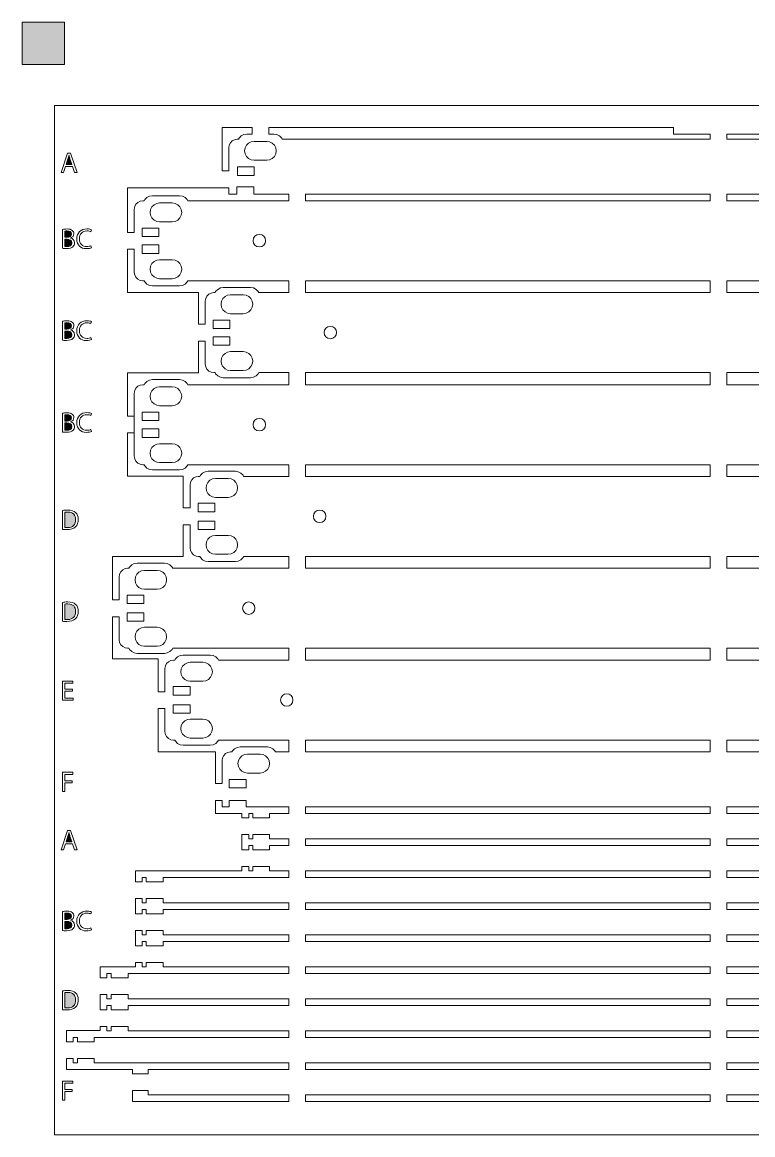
# Model space of a CAD drawing. Header units: inches. Extents: x 63 to 410, y -291 to -26.
# Drawn here: x 63 to 236.4, y -290.6 to -26.5 of the extents above; entities that cross this region are included whole.
import ezdxf

# ---------------------------------------------------------------- set-up
doc = ezdxf.new("R2010")
doc.units = ezdxf.units.IN
doc.header["$MEASUREMENT"] = 0
doc.layers.add('Labels', color=7, linetype='Continuous')

# ---------------------------------------------------------------- blocks, each defined once
blk = doc.blocks.new('block 2')
at = {"layer": 'Labels', "true_color": 0xf15a24}
h = blk.add_hatch(color=20, dxfattribs=at)
h.dxf.hatch_style = 2
edge = h.paths.add_edge_path()
edge.add_spline(control_points=[(74.34, -58.95), (74.25, -58.65), (74.18, -58.38), (74.11, -58.12), (74.11, -58.12), (74.09, -58.12), (74.09, -58.12), (74.03, -58.38), (73.96, -58.67), (73.87, -58.94), (73.87, -58.94), (73.42, -60.26), (73.42, -60.26), (73.42, -60.26), (74.8, -60.26), (74.8, -60.26), (74.8, -60.26), (74.34, -58.95), (74.34, -58.95)], knot_values=[0, 0, 0, 0, 1, 1, 1, 2, 2, 2, 3, 3, 3, 4, 4, 4, 5, 5, 5, 6, 6, 6, 6], degree=3, periodic=1)
h = blk.add_hatch(color=20, dxfattribs=at)
h.dxf.hatch_style = 2
edge = h.paths.add_edge_path()
edge.add_spline(control_points=[(73.67, -76.04), (73.4, -76.04), (73.25, -76.06), (73.15, -76.08), (73.15, -76.08), (73.15, -77.55), (73.15, -77.55), (73.15, -77.55), (73.69, -77.55), (73.69, -77.55), (74.3, -77.55), (74.67, -77.22), (74.67, -76.78), (74.67, -76.25), (74.27, -76.04), (73.67, -76.04)], knot_values=[0, 0, 0, 0, 1, 1, 1, 2, 2, 2, 3, 3, 3, 4, 4, 4, 5, 5, 5, 5], degree=3, periodic=1)
h = blk.add_hatch(color=20, dxfattribs=at)
h.dxf.hatch_style = 2
edge = h.paths.add_edge_path()
edge.add_spline(control_points=[(73.15, -77.99), (73.15, -77.99), (73.15, -79.73), (73.15, -79.73), (73.27, -79.75), (73.44, -79.76), (73.65, -79.76), (74.26, -79.76), (74.82, -79.54), (74.82, -78.87), (74.82, -78.26), (74.28, -77.99), (73.64, -77.99), (73.64, -77.99), (73.15, -77.99), (73.15, -77.99)], knot_values=[0, 0, 0, 0, 1, 1, 1, 2, 2, 2, 3, 3, 3, 4, 4, 4, 5, 5, 5, 5], degree=3, periodic=1)
h = blk.add_hatch(color=20, dxfattribs=at)
h.dxf.hatch_style = 2
edge = h.paths.add_edge_path()
edge.add_spline(control_points=[(74.67, -98.59), (74.67, -98.07), (74.27, -97.85), (73.67, -97.85), (73.4, -97.85), (73.25, -97.87), (73.15, -97.89), (73.15, -97.89), (73.15, -99.37), (73.15, -99.37), (73.15, -99.37), (73.69, -99.37), (73.69, -99.37), (74.3, -99.37), (74.67, -99.03), (74.67, -98.59)], knot_values=[0, 0, 0, 0, 1, 1, 1, 2, 2, 2, 3, 3, 3, 4, 4, 4, 5, 5, 5, 5], degree=3, periodic=1)
h = blk.add_hatch(color=20, dxfattribs=at)
h.dxf.hatch_style = 2
edge = h.paths.add_edge_path()
edge.add_spline(control_points=[(74.82, -100.69), (74.82, -100.07), (74.28, -99.81), (73.64, -99.81), (73.64, -99.81), (73.15, -99.81), (73.15, -99.81), (73.15, -99.81), (73.15, -101.55), (73.15, -101.55), (73.27, -101.57), (73.44, -101.57), (73.65, -101.57), (74.26, -101.57), (74.82, -101.35), (74.82, -100.69)], knot_values=[0, 0, 0, 0, 1, 1, 1, 2, 2, 2, 3, 3, 3, 4, 4, 4, 5, 5, 5, 5], degree=3, periodic=1)
h = blk.add_hatch(color=20, dxfattribs=at)
h.dxf.hatch_style = 2
edge = h.paths.add_edge_path()
edge.add_spline(control_points=[(74.67, -120.41), (74.67, -119.88), (74.27, -119.66), (73.67, -119.66), (73.4, -119.66), (73.25, -119.68), (73.15, -119.7), (73.15, -119.7), (73.15, -121.18), (73.15, -121.18), (73.15, -121.18), (73.69, -121.18), (73.69, -121.18), (74.3, -121.18), (74.67, -120.85), (74.67, -120.41)], knot_values=[0, 0, 0, 0, 1, 1, 1, 2, 2, 2, 3, 3, 3, 4, 4, 4, 5, 5, 5, 5], degree=3, periodic=1)
h = blk.add_hatch(color=20, dxfattribs=at)
h.dxf.hatch_style = 2
edge = h.paths.add_edge_path()
edge.add_spline(control_points=[(74.82, -122.5), (74.82, -121.88), (74.28, -121.62), (73.64, -121.62), (73.64, -121.62), (73.15, -121.62), (73.15, -121.62), (73.15, -121.62), (73.15, -123.36), (73.15, -123.36), (73.27, -123.38), (73.44, -123.38), (73.65, -123.38), (74.26, -123.38), (74.82, -123.16), (74.82, -122.5)], knot_values=[0, 0, 0, 0, 1, 1, 1, 2, 2, 2, 3, 3, 3, 4, 4, 4, 5, 5, 5, 5], degree=3, periodic=1)
h = blk.add_hatch(color=20, dxfattribs=at)
h.dxf.hatch_style = 2
edge = h.paths.add_edge_path()
edge.add_spline(control_points=[(73.84, -142.78), (73.54, -142.78), (73.31, -142.81), (73.15, -142.84), (73.15, -142.84), (73.15, -146.45), (73.15, -146.45), (73.3, -146.48), (73.52, -146.48), (73.75, -146.48), (75.01, -146.49), (75.69, -145.78), (75.69, -144.54), (75.7, -143.47), (75.09, -142.78), (73.84, -142.78)], knot_values=[0, 0, 0, 0, 1, 1, 1, 2, 2, 2, 3, 3, 3, 4, 4, 4, 5, 5, 5, 5], degree=3, periodic=1)
h = blk.add_hatch(color=20, dxfattribs=at)
h.dxf.hatch_style = 2
edge = h.paths.add_edge_path()
edge.add_spline(control_points=[(73.84, -164.6), (73.54, -164.6), (73.31, -164.62), (73.15, -164.66), (73.15, -164.66), (73.15, -168.27), (73.15, -168.27), (73.3, -168.29), (73.52, -168.29), (73.75, -168.29), (75.01, -168.3), (75.69, -167.59), (75.69, -166.36), (75.7, -165.28), (75.09, -164.6), (73.84, -164.6)], knot_values=[0, 0, 0, 0, 1, 1, 1, 2, 2, 2, 3, 3, 3, 4, 4, 4, 5, 5, 5, 5], degree=3, periodic=1)
h = blk.add_hatch(color=20, dxfattribs=at)
h.dxf.hatch_style = 2
edge = h.paths.add_edge_path()
edge.add_spline(control_points=[(74.34, -219.75), (74.25, -219.46), (74.18, -219.18), (74.11, -218.92), (74.11, -218.92), (74.09, -218.92), (74.09, -218.92), (74.03, -219.18), (73.96, -219.47), (73.87, -219.75), (73.87, -219.75), (73.42, -221.07), (73.42, -221.07), (73.42, -221.07), (74.8, -221.07), (74.8, -221.07), (74.8, -221.07), (74.34, -219.75), (74.34, -219.75)], knot_values=[0, 0, 0, 0, 1, 1, 1, 2, 2, 2, 3, 3, 3, 4, 4, 4, 5, 5, 5, 6, 6, 6, 6], degree=3, periodic=1)
h = blk.add_hatch(color=20, dxfattribs=at)
h.dxf.hatch_style = 2
edge = h.paths.add_edge_path()
edge.add_spline(control_points=[(73.67, -238.01), (73.4, -238.01), (73.25, -238.03), (73.15, -238.05), (73.15, -238.05), (73.15, -239.52), (73.15, -239.52), (73.15, -239.52), (73.69, -239.52), (73.69, -239.52), (74.3, -239.52), (74.67, -239.19), (74.67, -238.75), (74.67, -238.22), (74.27, -238.01), (73.67, -238.01)], knot_values=[0, 0, 0, 0, 1, 1, 1, 2, 2, 2, 3, 3, 3, 4, 4, 4, 5, 5, 5, 5], degree=3, periodic=1)
h = blk.add_hatch(color=20, dxfattribs=at)
h.dxf.hatch_style = 2
edge = h.paths.add_edge_path()
edge.add_spline(control_points=[(73.15, -239.96), (73.15, -239.96), (73.15, -241.7), (73.15, -241.7), (73.27, -241.72), (73.44, -241.73), (73.65, -241.73), (74.26, -241.73), (74.82, -241.51), (74.82, -240.84), (74.82, -240.23), (74.28, -239.96), (73.64, -239.96), (73.64, -239.96), (73.15, -239.96), (73.15, -239.96)], knot_values=[0, 0, 0, 0, 1, 1, 1, 2, 2, 2, 3, 3, 3, 4, 4, 4, 5, 5, 5, 5], degree=3, periodic=1)
h = blk.add_hatch(color=20, dxfattribs=at)
h.dxf.hatch_style = 2
edge = h.paths.add_edge_path()
edge.add_spline(control_points=[(73.84, -256.83), (73.54, -256.83), (73.31, -256.86), (73.15, -256.89), (73.15, -256.89), (73.15, -260.5), (73.15, -260.5), (73.3, -260.53), (73.52, -260.53), (73.75, -260.53), (75.01, -260.54), (75.69, -259.83), (75.69, -258.59), (75.7, -257.52), (75.09, -256.83), (73.84, -256.83)], knot_values=[0, 0, 0, 0, 1, 1, 1, 2, 2, 2, 3, 3, 3, 4, 4, 4, 5, 5, 5, 5], degree=3, periodic=1)
at = {"layer": 'Labels', "lineweight": 0}
for points in [[(70.68, -46.23), (70.68, -290.63), (409.81, -290.63), (409.81, -46.23), (70.68, -46.23)], [(110.45, -51.47), (117.55, -51.47), (117.55, -53.07), (116.33, -53.07), (115.63, -53.18), (115, -53.5), (114.51, -53.99), (114.36, -54.28), (114.05, -54.28), (113.43, -54.38), (112.87, -54.66), (112.43, -55.1), (112.14, -55.66), (112.05, -56.28), (112.05, -61.78), (110.45, -61.78), (110.45, -51.47)], [(121.55, -51.47), (217.64, -51.47), (217.64, -53.07), (226.27, -53.07), (226.27, -54.28), (124.73, -54.28), (124.59, -53.99), (124.09, -53.5), (123.46, -53.18), (122.77, -53.07), (121.55, -53.07), (121.55, -51.47)], [(230.27, -53.07), (238.89, -53.07), (238.89, -51.47), (334.01, -51.47), (334.01, -53.07), (332.51, -53.07), (331.82, -53.18), (331.19, -53.5), (330.69, -53.99), (330.55, -54.28), (230.27, -54.28), (230.27, -53.07)], [(121.05, -54.78), (121.74, -54.89), (122.37, -55.21), (122.87, -55.71), (123.19, -56.33), (123.29, -57.03), (123.19, -57.72), (122.87, -58.35), (122.37, -58.85), (121.74, -59.17), (121.05, -59.28), (118.05, -59.28), (117.35, -59.17), (116.73, -58.85), (116.23, -58.35), (115.91, -57.72), (115.8, -57.03), (115.91, -56.33), (116.23, -55.71), (116.73, -55.21), (117.35, -54.89), (118.05, -54.78), (121.05, -54.78)], [(73.77, -57.6), (74.48, -57.6), (76.04, -62.16), (75.41, -62.16), (74.92, -60.72), (73.3, -60.72), (72.83, -62.16), (72.22, -62.16), (73.77, -57.6)], [(118.08, -60.85), (118.08, -62.85), (114.08, -62.85), (114.08, -60.85), (118.08, -60.85)], [(88.01, -65.78), (112.05, -65.78), (112.05, -67.28), (113.98, -67.28), (113.98, -65.55), (117.98, -65.55), (117.98, -67.28), (126.27, -67.28), (126.27, -68.88), (102.3, -68.88), (102.15, -68.59), (101.66, -68.1), (101.03, -67.78), (100.34, -67.67), (93.89, -67.67), (93.2, -67.78), (92.57, -68.1), (92.07, -68.59), (91.93, -68.88), (91.61, -68.88), (91, -68.98), (90.44, -69.26), (90, -69.7), (89.71, -70.26), (89.61, -70.88), (89.61, -76.38), (88.01, -76.38), (88.01, -65.78)], [(130.27, -68.88), (130.27, -67.28), (226.27, -67.28), (226.27, -68.88), (130.27, -68.88)], [(326.27, -68.88), (230.27, -68.88), (230.27, -67.28), (326.27, -67.28), (326.27, -68.88)], [(100.75, -72.32), (100.43, -72.95), (99.94, -73.45), (99.31, -73.77), (98.61, -73.88), (95.61, -73.88), (94.92, -73.77), (94.29, -73.45), (93.8, -72.95), (93.48, -72.32), (93.37, -71.63), (93.48, -70.93), (93.8, -70.31), (94.29, -69.81), (94.92, -69.49), (95.61, -69.38), (98.61, -69.38), (99.31, -69.49), (99.94, -69.81), (100.43, -70.31), (100.75, -70.93), (100.86, -71.63), (100.75, -72.32)], [(91.47, -77.38), (91.47, -75.38), (95.47, -75.38), (95.47, -77.38), (91.47, -77.38)], [(88.01, -80.38), (89.61, -80.38), (89.61, -85.88), (89.71, -86.5), (90, -87.05), (90.44, -87.5), (91, -87.78), (91.61, -87.88), (91.93, -87.88), (92.07, -88.16), (92.57, -88.66), (93.2, -88.98), (93.89, -89.09), (100.34, -89.09), (101.03, -88.98), (101.66, -88.66), (102.15, -88.16), (102.3, -87.88), (126.27, -87.88), (126.27, -90.69), (119.15, -90.69), (119, -90.4), (118.51, -89.91), (117.88, -89.59), (117.18, -89.48), (110.74, -89.48), (110.05, -89.59), (109.42, -89.91), (108.92, -90.4), (108.78, -90.69), (108.46, -90.69), (107.84, -90.79), (107.29, -91.07), (106.84, -91.51), (106.56, -92.07), (106.46, -92.69), (106.46, -98.19), (104.82, -98.19), (104.82, -90.68), (88.01, -90.68), (88.01, -80.38)], [(95.47, -79.38), (95.47, -81.38), (91.47, -81.38), (91.47, -79.38), (95.47, -79.38)], [(93.48, -84.43), (93.8, -83.81), (94.29, -83.31), (94.92, -82.99), (95.61, -82.88), (98.61, -82.88), (99.31, -82.99), (99.94, -83.31), (100.43, -83.81), (100.75, -84.43), (100.86, -85.13), (100.75, -85.82), (100.43, -86.45), (99.94, -86.95), (99.31, -87.27), (98.61, -87.38), (95.61, -87.38), (94.92, -87.27), (94.29, -86.95), (93.8, -86.45), (93.48, -85.82), (93.37, -85.13), (93.48, -84.43)], [(130.27, -90.69), (130.27, -87.88), (226.27, -87.88), (226.27, -90.69), (130.27, -90.69)], [(326.27, -90.69), (230.27, -90.69), (230.27, -87.88), (326.27, -87.88), (326.27, -90.69)], [(117.6, -94.14), (117.28, -94.76), (116.78, -95.26), (116.16, -95.58), (115.46, -95.69), (112.46, -95.69), (111.77, -95.58), (111.14, -95.26), (110.64, -94.76), (110.32, -94.14), (110.21, -93.44), (110.32, -92.75), (110.64, -92.12), (111.14, -91.62), (111.77, -91.3), (112.46, -91.19), (115.46, -91.19), (116.16, -91.3), (116.78, -91.62), (117.28, -92.12), (117.6, -92.75), (117.71, -93.44), (117.6, -94.14)], [(108.32, -99.19), (108.32, -97.19), (112.32, -97.19), (112.32, -99.19), (108.32, -99.19)], [(88.01, -124), (89.61, -124), (89.61, -120), (88.01, -120), (88.01, -109.7), (104.82, -109.7), (104.82, -102.19), (106.46, -102.19), (106.46, -107.69), (106.56, -108.31), (106.84, -108.87), (107.29, -109.31), (107.84, -109.59), (108.46, -109.69), (108.78, -109.69), (108.92, -109.98), (109.42, -110.47), (110.05, -110.79), (110.74, -110.9), (117.18, -110.9), (117.88, -110.79), (118.51, -110.47), (119, -109.98), (119.15, -109.69), (126.27, -109.69), (126.27, -112.55), (102.3, -112.55), (102.15, -112.26), (101.66, -111.76), (101.03, -111.45), (100.34, -111.34), (93.89, -111.34), (93.2, -111.45), (92.57, -111.76), (92.07, -112.26), (91.93, -112.55), (91.61, -112.55), (91, -112.65), (90.44, -112.93), (90, -113.37), (89.71, -113.93), (89.61, -114.55), (89.61, -129.55), (89.71, -130.17), (90, -130.72), (90.44, -131.17), (91, -131.45), (91.61, -131.55), (91.93, -131.55), (92.07, -131.83), (92.57, -132.33), (93.2, -132.65), (93.89, -132.76), (100.34, -132.76), (101.03, -132.65), (101.66, -132.33), (102.15, -131.83), (102.3, -131.55), (126.27, -131.55), (126.27, -134.31), (115.56, -134.31), (115.42, -134.03), (114.92, -133.53), (114.29, -133.21), (113.6, -133.1), (107.16, -133.1), (106.46, -133.21), (105.83, -133.53), (105.34, -134.03), (105.19, -134.31), (104.88, -134.31), (104.26, -134.41), (103.7, -134.7), (103.26, -135.14), (102.98, -135.7), (102.88, -136.31), (102.88, -141.81), (101.24, -141.81), (101.24, -134.3), (88.01, -134.3), (88.01, -124)], [(112.32, -101.19), (112.32, -103.19), (108.32, -103.19), (108.32, -101.19), (112.32, -101.19)], [(110.32, -106.25), (110.64, -105.62), (111.14, -105.12), (111.77, -104.8), (112.46, -104.69), (115.46, -104.69), (116.16, -104.8), (116.78, -105.12), (117.28, -105.62), (117.6, -106.25), (117.71, -106.94), (117.6, -107.64), (117.28, -108.26), (116.78, -108.76), (116.16, -109.08), (115.46, -109.19), (112.46, -109.19), (111.77, -109.08), (111.14, -108.76), (110.64, -108.26), (110.32, -107.64), (110.21, -106.94), (110.32, -106.25)], [(130.27, -112.55), (130.27, -109.69), (226.27, -109.69), (226.27, -112.55), (130.27, -112.55)], [(326.27, -112.55), (230.27, -112.55), (230.27, -109.69), (326.27, -109.69), (326.27, -112.55)], [(100.75, -115.99), (100.43, -116.62), (99.94, -117.12), (99.31, -117.44), (98.61, -117.55), (95.61, -117.55), (94.92, -117.44), (94.29, -117.12), (93.8, -116.62), (93.48, -115.99), (93.37, -115.3), (93.48, -114.6), (93.8, -113.98), (94.29, -113.48), (94.92, -113.16), (95.61, -113.05), (98.61, -113.05), (99.31, -113.16), (99.94, -113.48), (100.43, -113.98), (100.75, -114.6), (100.86, -115.3), (100.75, -115.99)], [(91.47, -121.05), (91.47, -119.05), (95.47, -119.05), (95.47, -121.05), (91.47, -121.05)], [(95.47, -123.05), (95.47, -125.05), (91.47, -125.05), (91.47, -123.05), (95.47, -123.05)], [(93.48, -128.1), (93.8, -127.48), (94.29, -126.98), (94.92, -126.66), (95.61, -126.55), (98.61, -126.55), (99.31, -126.66), (99.94, -126.98), (100.43, -127.48), (100.75, -128.1), (100.86, -128.8), (100.75, -129.49), (100.43, -130.12), (99.94, -130.62), (99.31, -130.94), (98.61, -131.05), (95.61, -131.05), (94.92, -130.94), (94.29, -130.62), (93.8, -130.12), (93.48, -129.49), (93.37, -128.8), (93.48, -128.1)], [(130.27, -134.31), (130.27, -131.55), (226.27, -131.55), (226.27, -134.31), (130.27, -134.31)], [(326.27, -134.31), (230.27, -134.31), (230.27, -131.55), (326.27, -131.55), (326.27, -134.31)], [(114.02, -137.76), (113.7, -138.39), (113.2, -138.88), (112.57, -139.2), (111.88, -139.31), (108.88, -139.31), (108.18, -139.2), (107.56, -138.88), (107.06, -138.39), (106.74, -137.76), (106.63, -137.06), (106.74, -136.37), (107.06, -135.74), (107.56, -135.25), (108.18, -134.93), (108.88, -134.82), (111.88, -134.82), (112.57, -134.93), (113.2, -135.25), (113.7, -135.74), (114.02, -136.37), (114.13, -137.06), (114.02, -137.76)], [(104.74, -142.71), (104.74, -140.71), (108.74, -140.71), (108.74, -142.71), (104.74, -142.71)], [(108.74, -144.91), (108.74, -146.91), (104.74, -146.91), (104.74, -144.91), (108.74, -144.91)], [(84.43, -153.33), (101.24, -153.33), (101.24, -145.81), (102.88, -145.81), (102.88, -151.31), (102.98, -151.93), (103.26, -152.49), (103.7, -152.93), (104.26, -153.22), (104.88, -153.31), (105.19, -153.31), (105.34, -153.6), (105.83, -154.1), (106.46, -154.42), (107.16, -154.53), (113.6, -154.53), (114.29, -154.42), (114.92, -154.1), (115.42, -153.6), (115.56, -153.31), (126.27, -153.31), (126.27, -156.13), (98.72, -156.13), (98.57, -155.84), (98.07, -155.34), (97.45, -155.02), (96.75, -154.91), (90.31, -154.91), (89.61, -155.02), (88.99, -155.34), (88.49, -155.84), (88.34, -156.13), (88.03, -156.13), (87.41, -156.22), (86.86, -156.51), (86.41, -156.95), (86.13, -157.51), (86.03, -158.13), (86.03, -163.63), (84.43, -163.63), (84.43, -153.33)], [(106.74, -149.87), (107.06, -149.24), (107.56, -148.75), (108.18, -148.43), (108.88, -148.32), (111.88, -148.32), (112.57, -148.43), (113.2, -148.75), (113.7, -149.24), (114.02, -149.87), (114.13, -150.56), (114.02, -151.26), (113.7, -151.89), (113.2, -152.38), (112.57, -152.7), (111.88, -152.81), (108.88, -152.81), (108.18, -152.7), (107.56, -152.38), (107.06, -151.89), (106.74, -151.26), (106.63, -150.56), (106.74, -149.87)], [(130.27, -156.13), (130.27, -153.31), (226.27, -153.31), (226.27, -156.13), (130.27, -156.13)], [(326.27, -156.13), (230.27, -156.13), (230.27, -153.31), (326.27, -153.31), (326.27, -156.13)], [(97.17, -159.57), (96.85, -160.2), (96.35, -160.7), (95.73, -161.01), (95.03, -161.12), (92.03, -161.12), (91.34, -161.01), (90.71, -160.7), (90.21, -160.2), (89.89, -159.57), (89.78, -158.88), (89.89, -158.18), (90.21, -157.56), (90.71, -157.06), (91.34, -156.74), (92.03, -156.63), (95.03, -156.63), (95.73, -156.74), (96.35, -157.06), (96.85, -157.56), (97.17, -158.18), (97.28, -158.88), (97.17, -159.57)], [(87.9, -164.53), (87.9, -162.53), (91.9, -162.53), (91.9, -164.53), (87.9, -164.53)], [(84.43, -167.63), (86.03, -167.63), (86.03, -173.13), (86.13, -173.74), (86.41, -174.3), (86.86, -174.74), (87.41, -175.03), (88.03, -175.13), (88.34, -175.13), (88.49, -175.41), (88.99, -175.91), (89.61, -176.23), (90.31, -176.34), (96.75, -176.34), (97.45, -176.23), (98.07, -175.91), (98.57, -175.41), (98.72, -175.13), (126.27, -175.13), (126.27, -177.94), (109.58, -177.94), (109.43, -177.65), (108.93, -177.16), (108.31, -176.84), (107.61, -176.73), (101.17, -176.73), (100.47, -176.84), (99.85, -177.16), (99.35, -177.65), (99.2, -177.94), (98.89, -177.94), (98.27, -178.04), (97.72, -178.32), (97.27, -178.76), (96.99, -179.32), (96.89, -179.94), (96.89, -185.44), (95.29, -185.44), (95.29, -177.65), (84.43, -177.65), (84.43, -167.63)], [(91.9, -166.73), (91.9, -168.73), (87.9, -168.73), (87.9, -166.73), (91.9, -166.73)], [(89.89, -171.68), (90.21, -171.06), (90.71, -170.56), (91.34, -170.24), (92.03, -170.13), (95.03, -170.13), (95.73, -170.24), (96.35, -170.56), (96.85, -171.06), (97.17, -171.68), (97.28, -172.38), (97.17, -173.07), (96.85, -173.7), (96.35, -174.2), (95.73, -174.51), (95.03, -174.62), (92.03, -174.62), (91.34, -174.51), (90.71, -174.2), (90.21, -173.7), (89.89, -173.07), (89.78, -172.38), (89.89, -171.68)], [(130.27, -177.94), (130.27, -175.13), (226.27, -175.13), (226.27, -177.94), (130.27, -177.94)], [(326.27, -177.94), (230.27, -177.94), (230.27, -175.13), (326.27, -175.13), (326.27, -177.94)], [(108.03, -181.38), (107.71, -182.01), (107.21, -182.51), (106.59, -182.83), (105.89, -182.94), (102.89, -182.94), (102.2, -182.83), (101.57, -182.51), (101.07, -182.01), (100.75, -181.38), (100.64, -180.69), (100.75, -179.99), (101.07, -179.37), (101.57, -178.87), (102.2, -178.55), (102.89, -178.44), (105.89, -178.44), (106.59, -178.55), (107.21, -178.87), (107.71, -179.37), (108.03, -179.99), (108.14, -180.69), (108.03, -181.38)], [(72.56, -187.47), (72.56, -182.91), (75.03, -182.91), (75.03, -183.4), (73.15, -183.4), (73.15, -184.85), (74.92, -184.85), (74.92, -185.33), (73.15, -185.33), (73.15, -186.98), (75.13, -186.98), (75.13, -187.47), (72.56, -187.47)], [(98.85, -186.24), (98.85, -184.24), (102.85, -184.24), (102.85, -186.24), (98.85, -186.24)], [(126.27, -199.75), (123.15, -199.75), (123, -199.46), (122.51, -198.97), (121.88, -198.65), (121.19, -198.54), (114.74, -198.54), (114.05, -198.65), (113.42, -198.97), (112.92, -199.46), (112.78, -199.75), (112.46, -199.75), (111.85, -199.85), (111.29, -200.13), (110.85, -200.58), (110.56, -201.13), (110.46, -201.75), (110.46, -207.25), (108.89, -207.25), (108.89, -199.75), (95.29, -199.75), (95.29, -189.44), (96.89, -189.44), (96.89, -194.94), (96.99, -195.56), (97.27, -196.11), (97.72, -196.56), (98.27, -196.84), (98.89, -196.94), (99.2, -196.94), (99.35, -197.22), (99.85, -197.72), (100.47, -198.04), (101.17, -198.15), (107.61, -198.15), (108.31, -198.04), (108.93, -197.72), (109.43, -197.22), (109.58, -196.94), (126.27, -196.94), (126.27, -199.75)], [(102.85, -188.54), (102.85, -190.54), (98.85, -190.54), (98.85, -188.54), (102.85, -188.54)], [(100.75, -193.49), (101.07, -192.87), (101.57, -192.37), (102.2, -192.05), (102.89, -191.94), (105.89, -191.94), (106.59, -192.05), (107.21, -192.37), (107.71, -192.87), (108.03, -193.49), (108.14, -194.19), (108.03, -194.88), (107.71, -195.51), (107.21, -196.01), (106.59, -196.33), (105.89, -196.44), (102.89, -196.44), (102.2, -196.33), (101.57, -196.01), (101.07, -195.51), (100.75, -194.88), (100.64, -194.19), (100.75, -193.49)], [(130.27, -199.75), (130.27, -196.94), (226.27, -196.94), (226.27, -199.75), (130.27, -199.75)], [(326.27, -199.75), (230.27, -199.75), (230.27, -196.94), (326.27, -196.94), (326.27, -199.75)], [(114.22, -202.5), (114.33, -201.81), (114.64, -201.18), (115.14, -200.68), (115.77, -200.36), (116.46, -200.25), (119.46, -200.25), (120.16, -200.36), (120.78, -200.68), (121.28, -201.18), (121.6, -201.81), (121.71, -202.5), (121.6, -203.2), (121.28, -203.82), (120.78, -204.32), (120.16, -204.64), (119.46, -204.75), (116.46, -204.75), (115.77, -204.64), (115.14, -204.32), (114.64, -203.82), (114.33, -203.2), (114.22, -202.5)], [(74.87, -206.59), (74.87, -207.07), (73.15, -207.07), (73.15, -209.14), (72.56, -209.14), (72.56, -204.58), (75.01, -204.58), (75.01, -205.07), (73.15, -205.07), (73.15, -206.59), (74.87, -206.59)], [(116.15, -206.25), (116.15, -208.25), (112.15, -208.25), (112.15, -206.25), (116.15, -206.25)], [(126.27, -214.35), (121.71, -214.35), (121.71, -215.36), (117.71, -215.36), (117.71, -214.35), (116.76, -214.35), (116.76, -215.36), (115.16, -215.36), (115.16, -214.35), (108.89, -214.35), (108.89, -211.25), (110.46, -211.25), (110.46, -212.75), (112.15, -212.75), (112.15, -211.25), (116.15, -211.25), (116.15, -212.75), (126.27, -212.75), (126.27, -214.35)], [(130.27, -214.35), (130.27, -212.75), (226.27, -212.75), (226.27, -214.35), (130.27, -214.35)], [(326.27, -214.35), (230.27, -214.35), (230.27, -212.75), (326.27, -212.75), (326.27, -214.35)], [(73.77, -218.4), (74.48, -218.4), (76.04, -222.96), (75.41, -222.96), (74.92, -221.53), (73.3, -221.53), (72.83, -222.96), (72.22, -222.96), (73.77, -218.4)], [(126.27, -221.95), (121.71, -221.95), (121.71, -222.96), (117.71, -222.96), (117.71, -221.95), (116.76, -221.95), (116.76, -222.96), (115.16, -222.96), (115.16, -219.36), (116.76, -219.36), (116.76, -220.35), (117.71, -220.35), (117.71, -219.36), (121.71, -219.36), (121.71, -220.35), (126.27, -220.35), (126.27, -221.95)], [(130.27, -221.95), (130.27, -220.35), (226.27, -220.35), (226.27, -221.95), (130.27, -221.95)], [(326.27, -221.95), (230.27, -221.95), (230.27, -220.35), (326.27, -220.35), (326.27, -221.95)], [(126.27, -229.55), (96.45, -229.55), (96.45, -230.55), (92.45, -230.55), (92.45, -229.55), (91.46, -229.55), (91.46, -230.56), (89.86, -230.56), (89.86, -227.96), (115.16, -227.96), (115.16, -226.96), (116.76, -226.96), (116.76, -227.95), (117.71, -227.95), (117.71, -226.96), (121.71, -226.96), (121.71, -227.95), (126.27, -227.95), (126.27, -229.55)], [(130.27, -229.55), (130.27, -227.95), (226.27, -227.95), (226.27, -229.55), (130.27, -229.55)], [(326.27, -229.55), (230.27, -229.55), (230.27, -227.95), (326.27, -227.95), (326.27, -229.55)], [(126.27, -237.15), (96.45, -237.15), (96.45, -238.15), (92.45, -238.15), (92.45, -237.15), (91.46, -237.15), (91.46, -238.16), (89.86, -238.16), (89.86, -234.56), (91.46, -234.56), (91.46, -235.55), (92.45, -235.55), (92.45, -234.55), (96.45, -234.55), (96.45, -235.55), (126.27, -235.55), (126.27, -237.15)], [(130.27, -237.15), (130.27, -235.55), (226.27, -235.55), (226.27, -237.15), (130.27, -237.15)], [(326.27, -237.15), (230.27, -237.15), (230.27, -235.55), (326.27, -235.55), (326.27, -237.15)], [(126.27, -244.75), (96.45, -244.75), (96.45, -245.75), (92.45, -245.75), (92.45, -244.75), (91.46, -244.75), (91.46, -245.76), (89.86, -245.76), (89.86, -242.16), (91.46, -242.16), (91.46, -243.15), (92.45, -243.15), (92.45, -242.15), (96.45, -242.15), (96.45, -243.15), (126.27, -243.15), (126.27, -244.75)], [(130.27, -244.75), (130.27, -243.15), (226.27, -243.15), (226.27, -244.75), (130.27, -244.75)], [(326.27, -244.75), (230.27, -244.75), (230.27, -243.15), (326.27, -243.15), (326.27, -244.75)], [(126.27, -252.35), (88.12, -252.35), (88.12, -253.35), (84.12, -253.35), (84.12, -252.35), (83.12, -252.35), (83.12, -253.36), (81.52, -253.36), (81.52, -250.76), (89.86, -250.76), (89.86, -249.76), (91.46, -249.76), (91.46, -250.75), (92.45, -250.75), (92.45, -249.75), (96.45, -249.75), (96.45, -250.75), (126.27, -250.75), (126.27, -252.35)], [(130.27, -252.35), (130.27, -250.75), (226.27, -250.75), (226.27, -252.35), (130.27, -252.35)], [(326.27, -252.35), (230.27, -252.35), (230.27, -250.75), (326.27, -250.75), (326.27, -252.35)], [(126.27, -259.95), (88.12, -259.95), (88.12, -260.95), (84.12, -260.95), (84.12, -259.95), (83.12, -259.95), (83.12, -260.96), (81.52, -260.96), (81.52, -257.36), (83.12, -257.36), (83.12, -258.35), (84.12, -258.35), (84.12, -257.35), (88.12, -257.35), (88.12, -258.35), (126.27, -258.35), (126.27, -259.95)], [(130.27, -259.95), (130.27, -258.35), (226.27, -258.35), (226.27, -259.95), (130.27, -259.95)], [(326.27, -259.95), (230.27, -259.95), (230.27, -258.35), (326.27, -258.35), (326.27, -259.95)], [(126.27, -267.55), (80.1, -267.55), (80.1, -268.55), (76.1, -268.55), (76.1, -267.55), (75.09, -267.55), (75.09, -268.56), (73.49, -268.56), (73.49, -265.87), (81.52, -265.87), (81.52, -264.96), (83.12, -264.96), (83.12, -265.95), (84.12, -265.95), (84.12, -264.95), (88.12, -264.95), (88.12, -265.95), (126.27, -265.95), (126.27, -267.55)], [(130.27, -267.55), (130.27, -265.95), (226.27, -265.95), (226.27, -267.55), (130.27, -267.55)], [(326.27, -267.55), (230.27, -267.55), (230.27, -265.95), (326.27, -265.95), (326.27, -267.55)], [(126.27, -275.15), (92.91, -275.15), (92.91, -276.15), (89.2, -276.15), (89.2, -275.15), (73.49, -275.15), (73.49, -272.56), (75.09, -272.56), (75.09, -273.55), (76.1, -273.55), (76.1, -272.55), (80.1, -272.55), (80.1, -273.55), (126.27, -273.55), (126.27, -275.15)], [(226.27, -273.55), (226.27, -275.15), (130.27, -275.15), (130.27, -273.55), (226.27, -273.55)], [(326.27, -275.15), (230.27, -275.15), (230.27, -273.55), (326.27, -273.55), (326.27, -275.15)], [(75.01, -278.36), (73.15, -278.36), (73.15, -279.88), (74.87, -279.88), (74.87, -280.37), (73.15, -280.37), (73.15, -282.43), (72.56, -282.43), (72.56, -277.87), (75.01, -277.87), (75.01, -278.36)], [(126.27, -282.75), (89.2, -282.75), (89.2, -280.15), (92.91, -280.15), (92.91, -281.15), (126.27, -281.15), (126.27, -282.75)], [(226.29, -282.75), (130.27, -282.75), (130.27, -281.15), (226.29, -281.15), (226.29, -282.75)], [(326.27, -282.75), (230.29, -282.75), (230.29, -281.15), (326.27, -281.15), (326.27, -282.75)]]:
    blk.add_lwpolyline(points, dxfattribs=at)
for points, knots in [([(74.34, -58.95), (74.25, -58.65), (74.18, -58.38), (74.11, -58.12), (74.11, -58.12), (74.09, -58.12), (74.09, -58.12), (74.03, -58.38), (73.96, -58.67), (73.87, -58.94), (73.87, -58.94), (73.42, -60.26), (73.42, -60.26), (73.42, -60.26), (74.8, -60.26), (74.8, -60.26), (74.8, -60.26), (74.34, -58.95), (74.34, -58.95)], [0, 0, 0, 0, 1, 1, 1, 2, 2, 2, 3, 3, 3, 4, 4, 4, 5, 5, 5, 6, 6, 6, 6]), ([(75.44, -78.88), (75.44, -79.27), (75.28, -79.57), (75.05, -79.79), (74.74, -80.09), (74.22, -80.22), (73.48, -80.22), (73.07, -80.22), (72.76, -80.19), (72.56, -80.17), (72.56, -80.17), (72.56, -75.68), (72.56, -75.68), (72.82, -75.62), (73.23, -75.58), (73.64, -75.58), (74.23, -75.58), (74.61, -75.68), (74.88, -75.91), (75.12, -76.09), (75.27, -76.36), (75.27, -76.72), (75.27, -77.17), (74.97, -77.55), (74.5, -77.72), (74.5, -77.72), (74.5, -77.74), (74.5, -77.74), (74.93, -77.84), (75.44, -78.2), (75.44, -78.88)], [0, 0, 0, 0, 1, 1, 1, 2, 2, 2, 3, 3, 3, 4, 4, 4, 5, 5, 5, 6, 6, 6, 7, 7, 7, 8, 8, 8, 9, 9, 9, 10, 10, 10, 10]), ([(73.67, -76.04), (73.4, -76.04), (73.25, -76.06), (73.15, -76.08), (73.15, -76.08), (73.15, -77.55), (73.15, -77.55), (73.15, -77.55), (73.69, -77.55), (73.69, -77.55), (74.3, -77.55), (74.67, -77.22), (74.67, -76.78), (74.67, -76.25), (74.27, -76.04), (73.67, -76.04)], [0, 0, 0, 0, 1, 1, 1, 2, 2, 2, 3, 3, 3, 4, 4, 4, 5, 5, 5, 5]), ([(78.34, -75.55), (78.91, -75.55), (79.27, -75.67), (79.43, -75.75), (79.43, -75.75), (79.28, -76.23), (79.28, -76.23), (79.06, -76.12), (78.74, -76.04), (78.36, -76.04), (77.29, -76.04), (76.58, -76.73), (76.58, -77.92), (76.58, -79.04), (77.23, -79.75), (78.33, -79.75), (78.7, -79.75), (79.06, -79.67), (79.3, -79.56), (79.3, -79.56), (79.41, -80.03), (79.41, -80.03), (79.2, -80.14), (78.76, -80.25), (78.21, -80.25), (76.92, -80.25), (75.96, -79.44), (75.96, -77.94), (75.96, -76.51), (76.93, -75.55), (78.34, -75.55)], [0, 0, 0, 0, 1, 1, 1, 2, 2, 2, 3, 3, 3, 4, 4, 4, 5, 5, 5, 6, 6, 6, 7, 7, 7, 8, 8, 8, 9, 9, 9, 10, 10, 10, 10]), ([(73.15, -77.99), (73.15, -77.99), (73.15, -79.73), (73.15, -79.73), (73.27, -79.75), (73.44, -79.76), (73.65, -79.76), (74.26, -79.76), (74.82, -79.54), (74.82, -78.87), (74.82, -78.26), (74.28, -77.99), (73.64, -77.99), (73.64, -77.99), (73.15, -77.99), (73.15, -77.99)], [0, 0, 0, 0, 1, 1, 1, 2, 2, 2, 3, 3, 3, 4, 4, 4, 5, 5, 5, 5]), ([(120.76, -78.36), (120.76, -79.17), (120.1, -79.83), (119.28, -79.83), (118.47, -79.83), (117.81, -79.17), (117.81, -78.36), (117.81, -77.55), (118.47, -76.89), (119.28, -76.89), (120.1, -76.89), (120.76, -77.55), (120.76, -78.36)], [0, 0, 0, 0, 1, 1, 1, 2, 2, 2, 3, 3, 3, 4, 4, 4, 4]), ([(73.64, -97.39), (74.23, -97.39), (74.61, -97.5), (74.88, -97.73), (75.12, -97.9), (75.27, -98.17), (75.27, -98.53), (75.27, -98.98), (74.97, -99.37), (74.5, -99.53), (74.5, -99.53), (74.5, -99.55), (74.5, -99.55), (74.93, -99.66), (75.44, -100.02), (75.44, -100.69), (75.44, -101.09), (75.28, -101.38), (75.05, -101.61), (74.74, -101.9), (74.22, -102.03), (73.48, -102.03), (73.07, -102.03), (72.76, -102.01), (72.56, -101.98), (72.56, -101.98), (72.56, -97.5), (72.56, -97.5), (72.82, -97.44), (73.23, -97.39), (73.64, -97.39)], [0, 0, 0, 0, 1, 1, 1, 2, 2, 2, 3, 3, 3, 4, 4, 4, 5, 5, 5, 6, 6, 6, 7, 7, 7, 8, 8, 8, 9, 9, 9, 10, 10, 10, 10]), ([(78.33, -101.56), (78.7, -101.56), (79.06, -101.48), (79.3, -101.37), (79.3, -101.37), (79.41, -101.84), (79.41, -101.84), (79.2, -101.95), (78.76, -102.06), (78.21, -102.06), (76.92, -102.06), (75.96, -101.25), (75.96, -99.75), (75.96, -98.32), (76.93, -97.36), (78.34, -97.36), (78.91, -97.36), (79.27, -97.48), (79.43, -97.56), (79.43, -97.56), (79.28, -98.04), (79.28, -98.04), (79.06, -97.94), (78.74, -97.86), (78.36, -97.86), (77.29, -97.86), (76.58, -98.54), (76.58, -99.73), (76.58, -100.85), (77.23, -101.56), (78.33, -101.56)], [0, 0, 0, 0, 1, 1, 1, 2, 2, 2, 3, 3, 3, 4, 4, 4, 5, 5, 5, 6, 6, 6, 7, 7, 7, 8, 8, 8, 9, 9, 9, 10, 10, 10, 10]), ([(74.67, -98.59), (74.67, -98.07), (74.27, -97.85), (73.67, -97.85), (73.4, -97.85), (73.25, -97.87), (73.15, -97.89), (73.15, -97.89), (73.15, -99.37), (73.15, -99.37), (73.15, -99.37), (73.69, -99.37), (73.69, -99.37), (74.3, -99.37), (74.67, -99.03), (74.67, -98.59)], [0, 0, 0, 0, 1, 1, 1, 2, 2, 2, 3, 3, 3, 4, 4, 4, 5, 5, 5, 5]), ([(74.82, -100.69), (74.82, -100.07), (74.28, -99.81), (73.64, -99.81), (73.64, -99.81), (73.15, -99.81), (73.15, -99.81), (73.15, -99.81), (73.15, -101.55), (73.15, -101.55), (73.27, -101.57), (73.44, -101.57), (73.65, -101.57), (74.26, -101.57), (74.82, -101.35), (74.82, -100.69)], [0, 0, 0, 0, 1, 1, 1, 2, 2, 2, 3, 3, 3, 4, 4, 4, 5, 5, 5, 5]), ([(134.66, -100.17), (134.66, -99.36), (135.32, -98.7), (136.13, -98.7), (136.95, -98.7), (137.61, -99.36), (137.61, -100.17), (137.61, -100.98), (136.95, -101.65), (136.13, -101.65), (135.32, -101.65), (134.66, -100.98), (134.66, -100.17)], [0, 0, 0, 0, 1, 1, 1, 2, 2, 2, 3, 3, 3, 4, 4, 4, 4]), ([(73.64, -119.21), (74.23, -119.21), (74.61, -119.31), (74.88, -119.54), (75.12, -119.71), (75.27, -119.99), (75.27, -120.34), (75.27, -120.79), (74.97, -121.18), (74.5, -121.35), (74.5, -121.35), (74.5, -121.37), (74.5, -121.37), (74.93, -121.47), (75.44, -121.83), (75.44, -122.5), (75.44, -122.9), (75.28, -123.2), (75.05, -123.42), (74.74, -123.71), (74.22, -123.85), (73.48, -123.85), (73.07, -123.85), (72.76, -123.82), (72.56, -123.79), (72.56, -123.79), (72.56, -119.31), (72.56, -119.31), (72.82, -119.25), (73.23, -119.21), (73.64, -119.21)], [0, 0, 0, 0, 1, 1, 1, 2, 2, 2, 3, 3, 3, 4, 4, 4, 5, 5, 5, 6, 6, 6, 7, 7, 7, 8, 8, 8, 9, 9, 9, 10, 10, 10, 10]), ([(74.67, -120.41), (74.67, -119.88), (74.27, -119.66), (73.67, -119.66), (73.4, -119.66), (73.25, -119.68), (73.15, -119.7), (73.15, -119.7), (73.15, -121.18), (73.15, -121.18), (73.15, -121.18), (73.69, -121.18), (73.69, -121.18), (74.3, -121.18), (74.67, -120.85), (74.67, -120.41)], [0, 0, 0, 0, 1, 1, 1, 2, 2, 2, 3, 3, 3, 4, 4, 4, 5, 5, 5, 5]), ([(78.33, -123.37), (78.7, -123.37), (79.06, -123.3), (79.3, -123.18), (79.3, -123.18), (79.41, -123.66), (79.41, -123.66), (79.2, -123.76), (78.76, -123.87), (78.21, -123.87), (76.92, -123.87), (75.96, -123.06), (75.96, -121.56), (75.96, -120.13), (76.93, -119.17), (78.34, -119.17), (78.91, -119.17), (79.27, -119.29), (79.43, -119.37), (79.43, -119.37), (79.28, -119.86), (79.28, -119.86), (79.06, -119.75), (78.74, -119.67), (78.36, -119.67), (77.29, -119.67), (76.58, -120.35), (76.58, -121.54), (76.58, -122.66), (77.23, -123.37), (78.33, -123.37)], [0, 0, 0, 0, 1, 1, 1, 2, 2, 2, 3, 3, 3, 4, 4, 4, 5, 5, 5, 6, 6, 6, 7, 7, 7, 8, 8, 8, 9, 9, 9, 10, 10, 10, 10]), ([(120.76, -122.03), (120.76, -122.84), (120.1, -123.5), (119.28, -123.5), (118.47, -123.5), (117.81, -122.84), (117.81, -122.03), (117.81, -121.22), (118.47, -120.56), (119.28, -120.56), (120.1, -120.56), (120.76, -121.22), (120.76, -122.03)], [0, 0, 0, 0, 1, 1, 1, 2, 2, 2, 3, 3, 3, 4, 4, 4, 4]), ([(74.82, -122.5), (74.82, -121.88), (74.28, -121.62), (73.64, -121.62), (73.64, -121.62), (73.15, -121.62), (73.15, -121.62), (73.15, -121.62), (73.15, -123.36), (73.15, -123.36), (73.27, -123.38), (73.44, -123.38), (73.65, -123.38), (74.26, -123.38), (74.82, -123.16), (74.82, -122.5)], [0, 0, 0, 0, 1, 1, 1, 2, 2, 2, 3, 3, 3, 4, 4, 4, 5, 5, 5, 5]), ([(75.66, -146.3), (75.22, -146.72), (74.52, -146.96), (73.63, -146.96), (73.21, -146.96), (72.86, -146.94), (72.56, -146.9), (72.56, -146.9), (72.56, -142.41), (72.56, -142.41), (72.92, -142.36), (73.35, -142.32), (73.81, -142.32), (74.66, -142.32), (75.26, -142.51), (75.66, -142.89), (76.08, -143.26), (76.31, -143.79), (76.31, -144.52), (76.31, -145.27), (76.08, -145.88), (75.66, -146.3)], [0, 0, 0, 0, 1, 1, 1, 2, 2, 2, 3, 3, 3, 4, 4, 4, 5, 5, 5, 6, 6, 6, 7, 7, 7, 7]), ([(132.14, -143.8), (132.14, -142.99), (132.8, -142.33), (133.62, -142.33), (134.43, -142.33), (135.09, -142.99), (135.09, -143.8), (135.09, -144.62), (134.43, -145.28), (133.62, -145.28), (132.8, -145.28), (132.14, -144.62), (132.14, -143.8)], [0, 0, 0, 0, 1, 1, 1, 2, 2, 2, 3, 3, 3, 4, 4, 4, 4]), ([(73.84, -142.78), (73.54, -142.78), (73.31, -142.81), (73.15, -142.84), (73.15, -142.84), (73.15, -146.45), (73.15, -146.45), (73.3, -146.48), (73.52, -146.48), (73.75, -146.48), (75.01, -146.49), (75.69, -145.78), (75.69, -144.54), (75.7, -143.47), (75.09, -142.78), (73.84, -142.78)], [0, 0, 0, 0, 1, 1, 1, 2, 2, 2, 3, 3, 3, 4, 4, 4, 5, 5, 5, 5]), ([(73.63, -168.77), (73.21, -168.77), (72.86, -168.75), (72.56, -168.71), (72.56, -168.71), (72.56, -164.22), (72.56, -164.22), (72.92, -164.17), (73.35, -164.13), (73.81, -164.13), (74.66, -164.13), (75.26, -164.32), (75.66, -164.7), (76.08, -165.07), (76.31, -165.6), (76.31, -166.34), (76.31, -167.08), (76.08, -167.69), (75.66, -168.11), (75.22, -168.54), (74.52, -168.77), (73.63, -168.77)], [0, 0, 0, 0, 1, 1, 1, 2, 2, 2, 3, 3, 3, 4, 4, 4, 5, 5, 5, 6, 6, 6, 7, 7, 7, 7]), ([(73.84, -164.6), (73.54, -164.6), (73.31, -164.62), (73.15, -164.66), (73.15, -164.66), (73.15, -168.27), (73.15, -168.27), (73.3, -168.29), (73.52, -168.29), (73.75, -168.29), (75.01, -168.3), (75.69, -167.59), (75.69, -166.36), (75.7, -165.28), (75.09, -164.6), (73.84, -164.6)], [0, 0, 0, 0, 1, 1, 1, 2, 2, 2, 3, 3, 3, 4, 4, 4, 5, 5, 5, 5]), ([(118.24, -165.62), (118.24, -166.43), (117.58, -167.09), (116.77, -167.09), (115.96, -167.09), (115.3, -166.43), (115.3, -165.62), (115.3, -164.8), (115.96, -164.14), (116.77, -164.14), (117.58, -164.14), (118.24, -164.8), (118.24, -165.62)], [0, 0, 0, 0, 1, 1, 1, 2, 2, 2, 3, 3, 3, 4, 4, 4, 4]), ([(125.8, -188.88), (124.99, -188.88), (124.33, -188.22), (124.33, -187.41), (124.33, -186.6), (124.99, -185.94), (125.8, -185.94), (126.61, -185.94), (127.27, -186.6), (127.27, -187.41), (127.27, -188.22), (126.61, -188.88), (125.8, -188.88)], [0, 0, 0, 0, 1, 1, 1, 2, 2, 2, 3, 3, 3, 4, 4, 4, 4]), ([(74.34, -219.75), (74.25, -219.46), (74.18, -219.18), (74.11, -218.92), (74.11, -218.92), (74.09, -218.92), (74.09, -218.92), (74.03, -219.18), (73.96, -219.47), (73.87, -219.75), (73.87, -219.75), (73.42, -221.07), (73.42, -221.07), (73.42, -221.07), (74.8, -221.07), (74.8, -221.07), (74.8, -221.07), (74.34, -219.75), (74.34, -219.75)], [0, 0, 0, 0, 1, 1, 1, 2, 2, 2, 3, 3, 3, 4, 4, 4, 5, 5, 5, 6, 6, 6, 6]), ([(75.44, -240.85), (75.44, -241.24), (75.28, -241.54), (75.05, -241.76), (74.74, -242.05), (74.22, -242.19), (73.48, -242.19), (73.07, -242.19), (72.76, -242.16), (72.56, -242.14), (72.56, -242.14), (72.56, -237.65), (72.56, -237.65), (72.82, -237.59), (73.23, -237.55), (73.64, -237.55), (74.23, -237.55), (74.61, -237.65), (74.88, -237.88), (75.12, -238.06), (75.27, -238.33), (75.27, -238.69), (75.27, -239.14), (74.97, -239.52), (74.5, -239.69), (74.5, -239.69), (74.5, -239.71), (74.5, -239.71), (74.93, -239.81), (75.44, -240.17), (75.44, -240.85)], [0, 0, 0, 0, 1, 1, 1, 2, 2, 2, 3, 3, 3, 4, 4, 4, 5, 5, 5, 6, 6, 6, 7, 7, 7, 8, 8, 8, 9, 9, 9, 10, 10, 10, 10]), ([(75.96, -239.91), (75.96, -238.48), (76.93, -237.52), (78.34, -237.52), (78.91, -237.52), (79.27, -237.64), (79.43, -237.71), (79.43, -237.71), (79.28, -238.2), (79.28, -238.2), (79.06, -238.09), (78.74, -238.01), (78.36, -238.01), (77.29, -238.01), (76.58, -238.7), (76.58, -239.89), (76.58, -241.01), (77.23, -241.72), (78.33, -241.72), (78.7, -241.72), (79.06, -241.64), (79.3, -241.53), (79.3, -241.53), (79.41, -242), (79.41, -242), (79.2, -242.11), (78.76, -242.22), (78.21, -242.22), (76.92, -242.22), (75.96, -241.4), (75.96, -239.91)], [0, 0, 0, 0, 1, 1, 1, 2, 2, 2, 3, 3, 3, 4, 4, 4, 5, 5, 5, 6, 6, 6, 7, 7, 7, 8, 8, 8, 9, 9, 9, 10, 10, 10, 10]), ([(73.67, -238.01), (73.4, -238.01), (73.25, -238.03), (73.15, -238.05), (73.15, -238.05), (73.15, -239.52), (73.15, -239.52), (73.15, -239.52), (73.69, -239.52), (73.69, -239.52), (74.3, -239.52), (74.67, -239.19), (74.67, -238.75), (74.67, -238.22), (74.27, -238.01), (73.67, -238.01)], [0, 0, 0, 0, 1, 1, 1, 2, 2, 2, 3, 3, 3, 4, 4, 4, 5, 5, 5, 5]), ([(73.15, -239.96), (73.15, -239.96), (73.15, -241.7), (73.15, -241.7), (73.27, -241.72), (73.44, -241.73), (73.65, -241.73), (74.26, -241.73), (74.82, -241.51), (74.82, -240.84), (74.82, -240.23), (74.28, -239.96), (73.64, -239.96), (73.64, -239.96), (73.15, -239.96), (73.15, -239.96)], [0, 0, 0, 0, 1, 1, 1, 2, 2, 2, 3, 3, 3, 4, 4, 4, 5, 5, 5, 5]), ([(75.66, -260.35), (75.22, -260.77), (74.52, -261), (73.63, -261), (73.21, -261), (72.86, -260.99), (72.56, -260.95), (72.56, -260.95), (72.56, -256.46), (72.56, -256.46), (72.92, -256.41), (73.35, -256.37), (73.81, -256.37), (74.66, -256.37), (75.26, -256.56), (75.66, -256.94), (76.08, -257.31), (76.31, -257.84), (76.31, -258.57), (76.31, -259.32), (76.08, -259.93), (75.66, -260.35)], [0, 0, 0, 0, 1, 1, 1, 2, 2, 2, 3, 3, 3, 4, 4, 4, 5, 5, 5, 6, 6, 6, 7, 7, 7, 7]), ([(73.84, -256.83), (73.54, -256.83), (73.31, -256.86), (73.15, -256.89), (73.15, -256.89), (73.15, -260.5), (73.15, -260.5), (73.3, -260.53), (73.52, -260.53), (73.75, -260.53), (75.01, -260.54), (75.69, -259.83), (75.69, -258.59), (75.7, -257.52), (75.09, -256.83), (73.84, -256.83)], [0, 0, 0, 0, 1, 1, 1, 2, 2, 2, 3, 3, 3, 4, 4, 4, 5, 5, 5, 5])]:
    blk.add_open_spline(points, degree=3, knots=knots, dxfattribs=at)

msp = doc.modelspace()

# ---------------------------------------------------------------- hatches: boundary and pattern name
at = {"layer": 'Labels', "true_color": 0xf15a24}
h = msp.add_hatch(color=20, dxfattribs=at)
h.dxf.hatch_style = 2
h.paths.add_polyline_path([(73.01, -36.5), (63.01, -36.5), (63.01, -26.5), (73.01, -26.5)])

# ---------------------------------------------------------------- linework, layer by layer
at = {"layer": 'Labels', "lineweight": 0}
msp.add_lwpolyline([(73.01, -36.5), (63.01, -36.5), (63.01, -26.5), (73.01, -26.5), (73.01, -36.5)], dxfattribs=at)

# ---------------------------------------------------------------- block references
at = {"layer": 'Labels'}
msp.add_blockref('block 2', (0, 0), dxfattribs=at)

doc.saveas('drawing.dxf')
